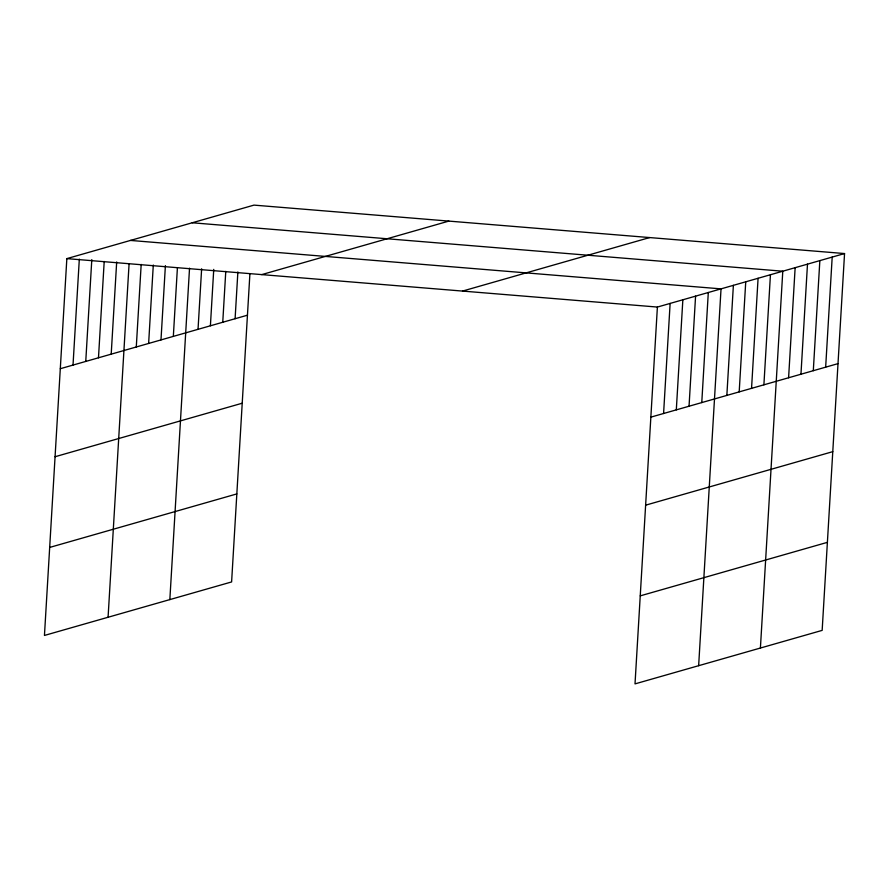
<?xml version="1.0" encoding="UTF-8"?>
<svg xmlns="http://www.w3.org/2000/svg" width="889" height="889" viewBox="0 0 889 889"><rect width="100%" height="100%" fill="white"/><g stroke="black" fill="none" stroke-linecap="round" stroke-linejoin="round"><path stroke-width="1.33" d="M844.55 253.554L657.393 307.061L635.013 683.885L822.158 630.379L844.55 253.554L253.987 205.115L66.842 258.621L44.45 635.446L231.607 581.939L249.898 273.912M73.02 365.068L79.321 259.121M85.755 361.434L91.8 259.61M98.479 357.789L104.202 261.466M111.203 354.155L116.681 261.955M108.08 617.255L129.083 263.822M136.284 346.988L141.184 264.422M148.63 343.454L153.297 265.022M160.987 339.92L165.398 265.611M173.333 336.386L177.422 267.589M169.843 599.597L189.535 268.178M198.036 329.33L201.636 268.778M210.393 325.796L213.749 269.378M222.75 322.263L225.773 271.345M235.096 318.729L237.874 271.945M663.583 413.507L670.128 303.427M676.307 409.862L682.852 299.782M689.042 406.229L695.576 296.148M701.765 402.584L708.3 292.503M698.643 665.694L721.035 288.869L130.472 240.43M726.846 395.416L733.381 285.336M739.192 391.882L745.738 281.802M751.549 388.36L758.084 278.268M763.895 384.826L770.441 274.734M760.406 648.037L782.787 271.212L192.224 222.772M788.599 377.758L795.144 267.678M800.956 374.225L807.49 264.144M813.302 370.691L819.847 260.61M825.659 367.168L832.193 257.077M261.722 274.612L448.878 221.094M60.296 368.713L247.453 315.195M462.513 291.081L649.67 237.563M55.062 456.735L242.219 403.217M49.684 547.424L236.83 493.917M650.859 417.141L838.005 363.634M645.625 505.174L832.782 451.656M640.236 595.863L827.392 542.346M66.842 258.621L657.393 307.061"/></g></svg>
